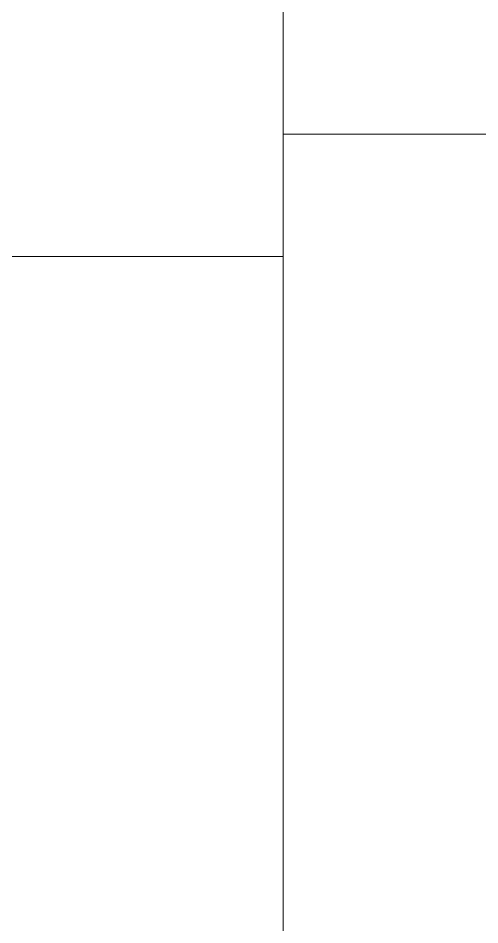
# Model space of a CAD drawing. Header units: millimetres. Extents: x -220592 to 404889, y -217665 to 38245.
# Drawn here: x 7648.42 to 7652.19, y -48093.99 to -48086.58 of the extents above; entities that cross this region are included whole.
import ezdxf

# ---------------------------------------------------------------- set-up
doc = ezdxf.new("R2010")
doc.units = ezdxf.units.MM
doc.linetypes.add('XKITLINE00', pattern=[0])
doc.layers.add('000 - 0_HIDE_OBJ_FRAMING_DEF_SUB_1', color=7, linetype='Continuous')

# ---------------------------------------------------------------- blocks, each defined once
blk = doc.blocks.new('*A13472')
at = {"layer": '000 - 0_HIDE_OBJ_FRAMING_DEF_SUB_1', "color": 7, "linetype": 'XKITLINE00', "lineweight": 0}
blk.add_line((-87.063349, 95.290805), (-87.063349, 122.690337), dxfattribs=at)
blk = doc.blocks.new('*A13533')
at = {"layer": '000 - 0_HIDE_OBJ_FRAMING_DEF_SUB_1', "color": 7, "linetype": 'XKITLINE00', "lineweight": 0}
for p, q in [((-87.063349, 121.690337), (-87.063349, 122.690337)), ((-166.903349, 121.690337), (-87.063349, 121.690337))]:
    blk.add_line(p, q, dxfattribs=at)
blk = doc.blocks.new('*A14463')
at = {"layer": '000 - 0_HIDE_OBJ_FRAMING_DEF_SUB_1', "color": 7, "linetype": 'XKITLINE00', "lineweight": 0}
for p, q in [((-87.063349, 124.690337), (-83.063349, 124.690337)), ((-87.063349, 122.690337), (-87.063349, 124.690337)), ((-83.063349, 124.690337), (-83.063349, 122.690337)), ((-83.063349, 122.690337), (-87.063349, 122.690337))]:
    blk.add_line(p, q, dxfattribs=at)

msp = doc.modelspace()

# ---------------------------------------------------------------- block references
at = {"color": 7, "lineweight": 0}
for name in ['*A13472', '*A13533', '*A14463']:
    msp.add_blockref(name, (7737.6457, -48210.2152), dxfattribs=at)

doc.saveas('drawing.dxf')
